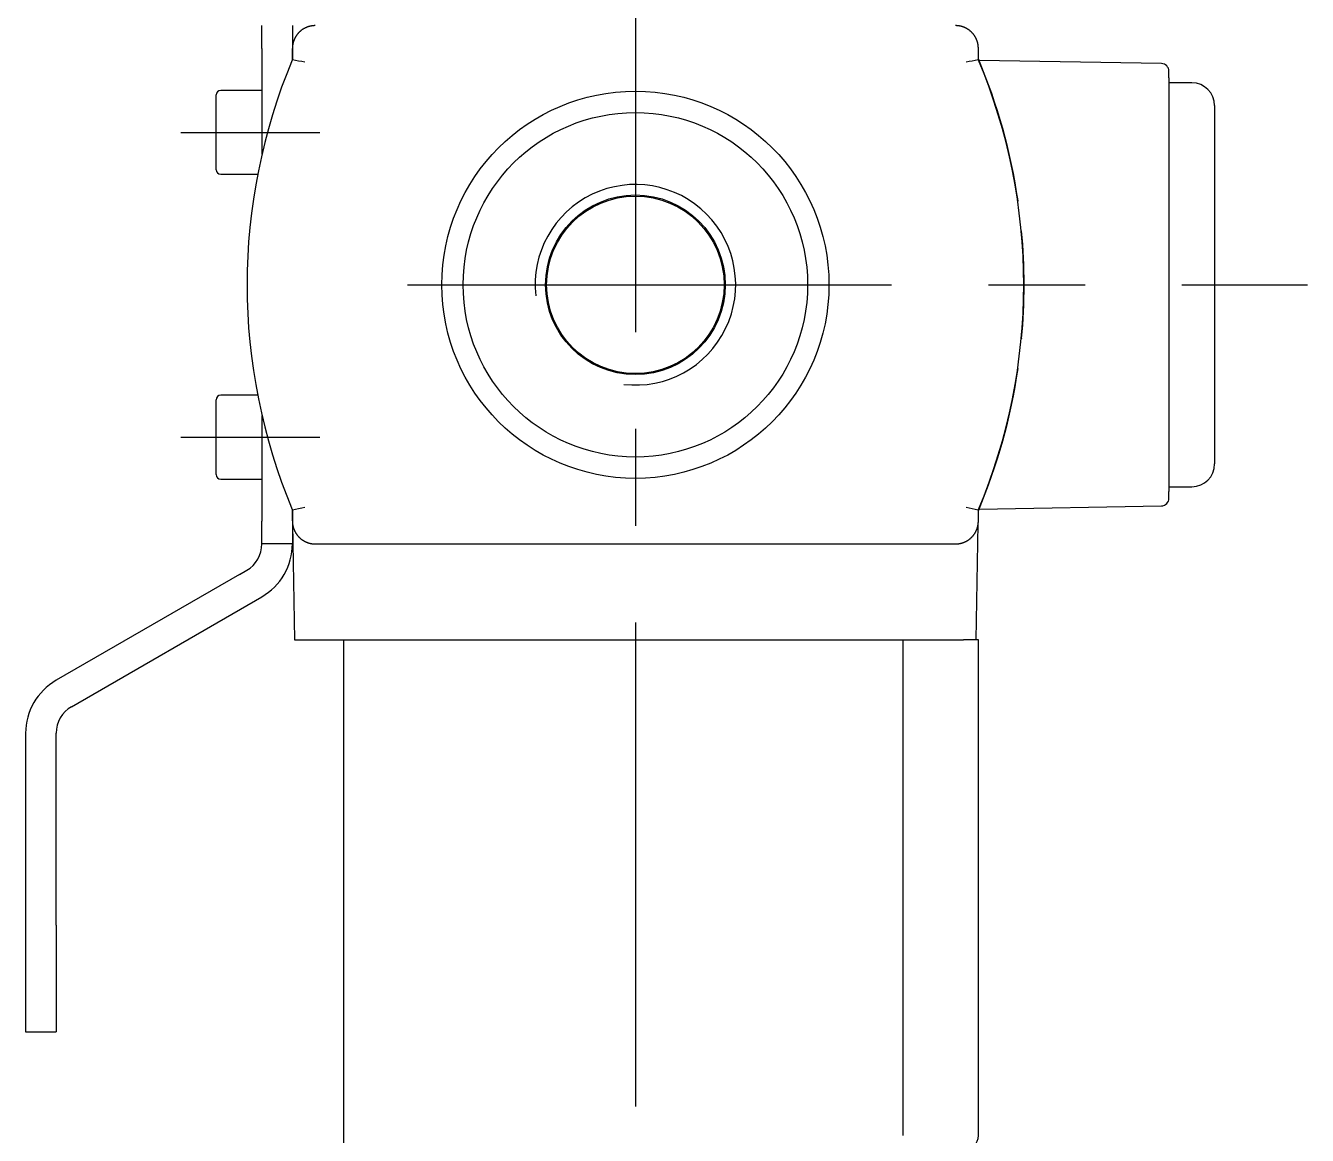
# Model space of a CAD drawing. Extents: x 55 to 320, y 62 to 485.
# Drawn here: x 235.6 to 319.7, y 244.1 to 316.9 of the extents above; entities that cross this region are included whole.
import ezdxf

# ---------------------------------------------------------------- set-up
doc = ezdxf.new("R2010")
doc.units = 0
doc.header["$MEASUREMENT"] = 0
doc.linetypes.add('CENTER', pattern=[50.8, 31.75, -6.35, 6.35, -6.35])
doc.layers.get('0').update_dxf_attribs({"linetype": 'CONTINUOUS'})
doc.layers.add('FR_QBM1_G14_40U', color=7, linetype='CONTINUOUS')

msp = doc.modelspace()

# ---------------------------------------------------------------- linework, layer by layer
at = {"linetype": 'CENTER'}
for p, q in [((275.628, 379.339), (275.628, 165.681)), ((245.807, 309.896), (254.925, 309.896)), ((260.683, 299.896), (319.71, 299.896)), ((245.807, 289.896), (254.925, 289.896))]:
    msp.add_line(p, q, dxfattribs=at)
at = {"color": 5}
msp.add_arc((275.628, 299.896), 6.579, 263.33442, 186.28586, dxfattribs=at)
at = {"layer": 'FR_QBM1_G14_40U', "color": 5, "linetype": 'Continuous'}
for p, q in [((251.128, 315.396), (251.128, 316.896)), ((253.128, 316.896), (253.128, 315.396)), ((251.128, 315.396), (251.128, 308.463)), ((253.128, 315.396), (253.128, 314.657)), ((253.139, 314.655), (253.139, 315.386)), ((298.117, 315.386), (298.117, 314.655)), ((298.128, 314.657), (298.128, 315.396)), ((253.128, 314.657), (253.139, 314.655)), ((298.117, 314.655), (298.128, 314.657)), ((310.137, 314.405), (298.171, 314.614)), ((310.628, 313.466), (310.628, 313.905)), ((310.628, 313.466), (310.628, 311.621)), ((312.128, 313.146), (310.628, 313.146)), ((248.128, 307.446), (248.128, 312.346)), ((251.128, 312.646), (248.428, 312.646)), ((310.628, 311.621), (310.628, 288.171)), ((313.628, 311.646), (313.628, 288.146)), ((248.428, 307.146), (250.848, 307.146)), ((250.848, 292.646), (248.428, 292.646)), ((248.128, 287.446), (248.128, 292.346)), ((251.128, 291.33), (251.128, 284.396)), ((310.628, 288.171), (310.628, 286.327)), ((248.428, 287.146), (251.128, 287.146)), ((310.628, 286.646), (312.128, 286.646)), ((310.628, 285.888), (310.628, 286.327)), ((253.139, 285.137), (253.128, 285.135)), ((253.128, 285.135), (253.128, 284.396)), ((253.139, 284.407), (253.139, 285.137)), ((298.128, 285.135), (298.117, 285.137)), ((298.117, 285.137), (298.117, 284.407)), ((298.128, 284.396), (298.128, 285.135)), ((298.171, 285.179), (310.137, 285.388)), ((251.128, 282.896), (251.128, 284.396)), ((253.128, 284.396), (253.128, 282.896)), ((253.14, 284.206), (253.273, 276.596)), ((297.983, 276.596), (298.116, 284.206)), ((253.128, 282.896), (251.128, 282.896)), ((254.628, 282.896), (296.628, 282.896)), ((249.664, 280.896), (237.628, 273.947)), ((249.664, 280.896), (250.128, 281.164)), ((238.628, 272.215), (251.128, 279.432)), ((253.273, 276.596), (254.263, 276.596)), ((254.263, 276.596), (257.377, 276.596)), ((256.478, 276.596), (256.478, 189.596)), ((257.377, 276.596), (258.935, 276.596)), ((258.935, 276.596), (269.049, 276.596)), ((269.049, 276.596), (282.207, 276.596)), ((282.207, 276.596), (292.321, 276.596)), ((292.321, 276.596), (293.879, 276.596)), ((293.202, 244.096), (293.202, 276.596)), ((293.879, 276.596), (296.497, 276.596)), ((296.497, 276.596), (297.161, 276.596)), ((298.128, 276.596), (297.161, 276.596)), ((298.128, 244.096), (298.128, 276.596)), ((235.628, 270.483), (235.628, 257.896)), ((237.628, 257.896), (237.628, 270.483)), ((235.628, 257.896), (235.628, 250.896)), ((237.628, 257.896), (237.628, 250.896)), ((235.628, 250.896), (237.628, 250.896))]:
    msp.add_line(p, q, dxfattribs=at)
for points in [[(254.628, 316.896, 0), (254.609, 316.896, 0), (254.591, 316.896, 0), (254.572, 316.895, 0), (254.554, 316.894, 0), (254.536, 316.893, 0), (254.517, 316.892, 0), (254.499, 316.891, 0), (254.481, 316.889, 0), (254.462, 316.887, 0), (254.444, 316.885, 0), (254.426, 316.883, 0), (254.408, 316.88, 0), (254.389, 316.877, 0), (254.371, 316.874, 0), (254.353, 316.871, 0), (254.335, 316.867, 0), (254.317, 316.864, 0), (254.299, 316.86, 0), (254.281, 316.856, 0), (254.263, 316.851, 0), (254.245, 316.847, 0), (254.228, 316.842, 0), (254.21, 316.837, 0), (254.192, 316.832, 0), (254.175, 316.826, 0), (254.157, 316.821, 0), (254.14, 316.815, 0), (254.122, 316.809, 0), (254.105, 316.802, 0), (254.088, 316.796, 0), (254.071, 316.789, 0), (254.054, 316.782, 0), (254.037, 316.775, 0), (254.02, 316.768, 0), (254.003, 316.76, 0), (253.986, 316.752, 0), (253.97, 316.744, 0), (253.953, 316.736, 0), (253.937, 316.728, 0), (253.921, 316.719, 0), (253.904, 316.71, 0), (253.888, 316.701, 0), (253.872, 316.692, 0), (253.857, 316.683, 0), (253.841, 316.673, 0), (253.825, 316.664, 0), (253.81, 316.654, 0), (253.794, 316.643, 0), (253.779, 316.633, 0), (253.764, 316.623, 0), (253.749, 316.612, 0), (253.734, 316.601, 0), (253.719, 316.59, 0), (253.705, 316.579, 0), (253.69, 316.567, 0), (253.676, 316.556, 0), (253.662, 316.544, 0), (253.648, 316.532, 0), (253.634, 316.52, 0), (253.62, 316.508, 0), (253.607, 316.495, 0), (253.593, 316.483, 0), (253.58, 316.47, 0), (253.567, 316.457, 0), (253.554, 316.444, 0), (253.541, 316.431, 0), (253.529, 316.417, 0), (253.516, 316.404, 0), (253.504, 316.39, 0), (253.492, 316.376, 0), (253.48, 316.362, 0), (253.468, 316.348, 0), (253.457, 316.334, 0), (253.445, 316.319, 0), (253.434, 316.305, 0), (253.423, 316.29, 0), (253.412, 316.275, 0), (253.401, 316.26, 0), (253.391, 316.245, 0), (253.381, 316.23, 0), (253.37, 316.214, 0), (253.36, 316.199, 0), (253.351, 316.183, 0), (253.341, 316.168, 0), (253.332, 316.152, 0), (253.323, 316.136, 0), (253.314, 316.12, 0), (253.305, 316.103, 0), (253.296, 316.087, 0), (253.288, 316.071, 0), (253.28, 316.054, 0), (253.272, 316.038, 0), (253.264, 316.021, 0), (253.256, 316.004, 0), (253.249, 315.987, 0), (253.242, 315.97, 0), (253.235, 315.953, 0), (253.228, 315.936, 0), (253.222, 315.919, 0), (253.215, 315.902, 0), (253.209, 315.884, 0), (253.204, 315.867, 0), (253.198, 315.849, 0), (253.192, 315.832, 0), (253.187, 315.814, 0), (253.182, 315.796, 0), (253.177, 315.779, 0), (253.173, 315.761, 0), (253.168, 315.743, 0), (253.164, 315.725, 0), (253.16, 315.707, 0), (253.157, 315.689, 0), (253.153, 315.671, 0), (253.15, 315.653, 0), (253.147, 315.635, 0), (253.144, 315.617, 0), (253.141, 315.598, 0), (253.139, 315.58, 0), (253.137, 315.562, 0), (253.135, 315.543, 0), (253.133, 315.525, 0), (253.132, 315.507, 0), (253.131, 315.488, 0), (253.13, 315.47, 0), (253.129, 315.452, 0), (253.128, 315.433, 0), (253.128, 315.415, 0), (253.128, 315.396, 0)], [(298.128, 315.396, 0), (298.128, 315.415, 0), (298.127, 315.433, 0), (298.127, 315.452, 0), (298.126, 315.47, 0), (298.125, 315.488, 0), (298.124, 315.507, 0), (298.122, 315.525, 0), (298.121, 315.543, 0), (298.119, 315.562, 0), (298.117, 315.58, 0), (298.114, 315.598, 0), (298.112, 315.617, 0), (298.109, 315.635, 0), (298.106, 315.653, 0), (298.102, 315.671, 0), (298.099, 315.689, 0), (298.095, 315.707, 0), (298.091, 315.725, 0), (298.087, 315.743, 0), (298.083, 315.761, 0), (298.078, 315.779, 0), (298.073, 315.796, 0), (298.068, 315.814, 0), (298.063, 315.832, 0), (298.058, 315.849, 0), (298.052, 315.867, 0), (298.046, 315.884, 0), (298.04, 315.902, 0), (298.034, 315.919, 0), (298.027, 315.936, 0), (298.021, 315.953, 0), (298.014, 315.97, 0), (298.007, 315.987, 0), (297.999, 316.004, 0), (297.992, 316.021, 0), (297.984, 316.038, 0), (297.976, 316.054, 0), (297.968, 316.071, 0), (297.959, 316.087, 0), (297.951, 316.103, 0), (297.942, 316.12, 0), (297.933, 316.136, 0), (297.924, 316.152, 0), (297.914, 316.168, 0), (297.905, 316.183, 0), (297.895, 316.199, 0), (297.885, 316.214, 0), (297.875, 316.23, 0), (297.865, 316.245, 0), (297.854, 316.26, 0), (297.844, 316.275, 0), (297.833, 316.29, 0), (297.822, 316.305, 0), (297.81, 316.319, 0), (297.799, 316.334, 0), (297.787, 316.348, 0), (297.776, 316.362, 0), (297.764, 316.376, 0), (297.752, 316.39, 0), (297.739, 316.404, 0), (297.727, 316.417, 0), (297.714, 316.431, 0), (297.702, 316.444, 0), (297.689, 316.457, 0), (297.675, 316.47, 0), (297.662, 316.483, 0), (297.649, 316.495, 0), (297.635, 316.508, 0), (297.622, 316.52, 0), (297.608, 316.532, 0), (297.594, 316.544, 0), (297.58, 316.556, 0), (297.565, 316.567, 0), (297.551, 316.579, 0), (297.536, 316.59, 0), (297.521, 316.601, 0), (297.507, 316.612, 0), (297.492, 316.623, 0), (297.477, 316.633, 0), (297.461, 316.643, 0), (297.446, 316.654, 0), (297.43, 316.664, 0), (297.415, 316.673, 0), (297.399, 316.683, 0), (297.383, 316.692, 0), (297.367, 316.701, 0), (297.351, 316.71, 0), (297.335, 316.719, 0), (297.319, 316.728, 0), (297.302, 316.736, 0), (297.286, 316.744, 0), (297.269, 316.752, 0), (297.253, 316.76, 0), (297.236, 316.768, 0), (297.219, 316.775, 0), (297.202, 316.782, 0), (297.185, 316.789, 0), (297.168, 316.796, 0), (297.151, 316.802, 0), (297.133, 316.809, 0), (297.116, 316.815, 0), (297.099, 316.821, 0), (297.081, 316.826, 0), (297.063, 316.832, 0), (297.046, 316.837, 0), (297.028, 316.842, 0), (297.01, 316.847, 0), (296.992, 316.851, 0), (296.975, 316.856, 0), (296.957, 316.86, 0), (296.939, 316.864, 0), (296.921, 316.867, 0), (296.903, 316.871, 0), (296.884, 316.874, 0), (296.866, 316.877, 0), (296.848, 316.88, 0), (296.83, 316.883, 0), (296.812, 316.885, 0), (296.793, 316.887, 0), (296.775, 316.889, 0), (296.757, 316.891, 0), (296.738, 316.892, 0), (296.72, 316.893, 0), (296.702, 316.894, 0), (296.683, 316.895, 0), (296.665, 316.896, 0), (296.646, 316.896, 0), (296.628, 316.896, 0)], [(253.128, 284.396, 0), (253.128, 284.378, 0), (253.128, 284.359, 0), (253.129, 284.341, 0), (253.13, 284.322, 0), (253.131, 284.304, 0), (253.132, 284.286, 0), (253.133, 284.267, 0), (253.135, 284.249, 0), (253.137, 284.231, 0), (253.139, 284.212, 0), (253.141, 284.194, 0), (253.144, 284.176, 0), (253.147, 284.158, 0), (253.15, 284.14, 0), (253.153, 284.121, 0), (253.157, 284.103, 0), (253.16, 284.085, 0), (253.164, 284.067, 0), (253.168, 284.049, 0), (253.173, 284.032, 0), (253.177, 284.014, 0), (253.182, 283.996, 0), (253.187, 283.978, 0), (253.192, 283.961, 0), (253.198, 283.943, 0), (253.204, 283.925, 0), (253.209, 283.908, 0), (253.215, 283.891, 0), (253.222, 283.873, 0), (253.228, 283.856, 0), (253.235, 283.839, 0), (253.242, 283.822, 0), (253.249, 283.805, 0), (253.256, 283.788, 0), (253.264, 283.771, 0), (253.272, 283.755, 0), (253.28, 283.738, 0), (253.288, 283.722, 0), (253.296, 283.705, 0), (253.305, 283.689, 0), (253.314, 283.673, 0), (253.323, 283.657, 0), (253.332, 283.641, 0), (253.341, 283.625, 0), (253.351, 283.609, 0), (253.36, 283.594, 0), (253.37, 283.578, 0), (253.381, 283.563, 0), (253.391, 283.547, 0), (253.401, 283.532, 0), (253.412, 283.517, 0), (253.423, 283.503, 0), (253.434, 283.488, 0), (253.445, 283.473, 0), (253.457, 283.459, 0), (253.468, 283.444, 0), (253.48, 283.43, 0), (253.492, 283.416, 0), (253.504, 283.402, 0), (253.516, 283.389, 0), (253.529, 283.375, 0), (253.541, 283.362, 0), (253.554, 283.349, 0), (253.567, 283.335, 0), (253.58, 283.323, 0), (253.593, 283.31, 0), (253.607, 283.297, 0), (253.62, 283.285, 0), (253.634, 283.272, 0), (253.648, 283.26, 0), (253.662, 283.248, 0), (253.676, 283.237, 0), (253.69, 283.225, 0), (253.705, 283.214, 0), (253.719, 283.202, 0), (253.734, 283.191, 0), (253.749, 283.18, 0), (253.764, 283.17, 0), (253.779, 283.159, 0), (253.794, 283.149, 0), (253.81, 283.139, 0), (253.825, 283.129, 0), (253.841, 283.119, 0), (253.857, 283.11, 0), (253.872, 283.1, 0), (253.888, 283.091, 0), (253.904, 283.082, 0), (253.921, 283.073, 0), (253.937, 283.065, 0), (253.953, 283.056, 0), (253.97, 283.048, 0), (253.986, 283.04, 0), (254.003, 283.032, 0), (254.02, 283.025, 0), (254.037, 283.018, 0), (254.054, 283.01, 0), (254.071, 283.003, 0), (254.088, 282.997, 0), (254.105, 282.99, 0), (254.122, 282.984, 0), (254.14, 282.978, 0), (254.157, 282.972, 0), (254.175, 282.966, 0), (254.192, 282.961, 0), (254.21, 282.956, 0), (254.228, 282.951, 0), (254.245, 282.946, 0), (254.263, 282.941, 0), (254.281, 282.937, 0), (254.299, 282.933, 0), (254.317, 282.929, 0), (254.335, 282.925, 0), (254.353, 282.922, 0), (254.371, 282.918, 0), (254.389, 282.915, 0), (254.408, 282.912, 0), (254.426, 282.91, 0), (254.444, 282.907, 0), (254.462, 282.905, 0), (254.481, 282.903, 0), (254.499, 282.902, 0), (254.517, 282.9, 0), (254.536, 282.899, 0), (254.554, 282.898, 0), (254.572, 282.897, 0), (254.591, 282.897, 0), (254.609, 282.896, 0), (254.628, 282.896, 0)], [(296.628, 282.896, 0), (296.646, 282.896, 0), (296.665, 282.897, 0), (296.683, 282.897, 0), (296.702, 282.898, 0), (296.72, 282.899, 0), (296.738, 282.9, 0), (296.757, 282.902, 0), (296.775, 282.903, 0), (296.793, 282.905, 0), (296.812, 282.907, 0), (296.83, 282.91, 0), (296.848, 282.912, 0), (296.866, 282.915, 0), (296.884, 282.918, 0), (296.903, 282.922, 0), (296.921, 282.925, 0), (296.939, 282.929, 0), (296.957, 282.933, 0), (296.975, 282.937, 0), (296.992, 282.941, 0), (297.01, 282.946, 0), (297.028, 282.951, 0), (297.046, 282.956, 0), (297.063, 282.961, 0), (297.081, 282.966, 0), (297.099, 282.972, 0), (297.116, 282.978, 0), (297.133, 282.984, 0), (297.151, 282.99, 0), (297.168, 282.997, 0), (297.185, 283.003, 0), (297.202, 283.01, 0), (297.219, 283.018, 0), (297.236, 283.025, 0), (297.253, 283.032, 0), (297.269, 283.04, 0), (297.286, 283.048, 0), (297.302, 283.056, 0), (297.319, 283.065, 0), (297.335, 283.073, 0), (297.351, 283.082, 0), (297.367, 283.091, 0), (297.383, 283.1, 0), (297.399, 283.11, 0), (297.415, 283.119, 0), (297.43, 283.129, 0), (297.446, 283.139, 0), (297.461, 283.149, 0), (297.477, 283.159, 0), (297.492, 283.17, 0), (297.507, 283.18, 0), (297.521, 283.191, 0), (297.536, 283.202, 0), (297.551, 283.214, 0), (297.565, 283.225, 0), (297.58, 283.237, 0), (297.594, 283.248, 0), (297.608, 283.26, 0), (297.622, 283.272, 0), (297.635, 283.285, 0), (297.649, 283.297, 0), (297.662, 283.31, 0), (297.675, 283.323, 0), (297.689, 283.335, 0), (297.702, 283.349, 0), (297.714, 283.362, 0), (297.727, 283.375, 0), (297.739, 283.389, 0), (297.752, 283.402, 0), (297.764, 283.416, 0), (297.776, 283.43, 0), (297.787, 283.444, 0), (297.799, 283.459, 0), (297.81, 283.473, 0), (297.822, 283.488, 0), (297.833, 283.503, 0), (297.844, 283.517, 0), (297.854, 283.532, 0), (297.865, 283.547, 0), (297.875, 283.563, 0), (297.885, 283.578, 0), (297.895, 283.594, 0), (297.905, 283.609, 0), (297.914, 283.625, 0), (297.924, 283.641, 0), (297.933, 283.657, 0), (297.942, 283.673, 0), (297.951, 283.689, 0), (297.959, 283.705, 0), (297.968, 283.722, 0), (297.976, 283.738, 0), (297.984, 283.755, 0), (297.992, 283.771, 0), (297.999, 283.788, 0), (298.007, 283.805, 0), (298.014, 283.822, 0), (298.021, 283.839, 0), (298.027, 283.856, 0), (298.034, 283.873, 0), (298.04, 283.891, 0), (298.046, 283.908, 0), (298.052, 283.925, 0), (298.058, 283.943, 0), (298.063, 283.961, 0), (298.068, 283.978, 0), (298.073, 283.996, 0), (298.078, 284.014, 0), (298.083, 284.032, 0), (298.087, 284.049, 0), (298.091, 284.067, 0), (298.095, 284.085, 0), (298.099, 284.103, 0), (298.102, 284.121, 0), (298.106, 284.14, 0), (298.109, 284.158, 0), (298.112, 284.176, 0), (298.114, 284.194, 0), (298.117, 284.212, 0), (298.119, 284.231, 0), (298.121, 284.249, 0), (298.122, 284.267, 0), (298.124, 284.286, 0), (298.125, 284.304, 0), (298.126, 284.322, 0), (298.127, 284.341, 0), (298.127, 284.359, 0), (298.128, 284.378, 0), (298.128, 284.396, 0)]]:
    msp.add_polyline3d(points, dxfattribs=at)
for radius in [12.7, 11.3, 5.893, 5.821]:
    msp.add_circle((275.628, 299.896), radius, dxfattribs=at)
for centre, radius, start, end in [((288.252, 299.896), 38.1, 157.24632, 202.75368), ((288.252, 299.896), 38.1, 157.20563, 157.24632), ((178.166, -57.217), 379.354, 78.47825, 78.60152), ((373.09, -57.218), 379.355, 101.39848, 101.52175), ((263.028, 299.896), 38.1, 8.30004, 22.88904), ((263.003, 299.896), 38.1, 22.75368, 22.79437), ((263.003, 299.896), 38.1, 337.24632, 22.75368), ((310.128, 313.905), 0.5, 0, 89), ((312.128, 311.646), 1.5, 0, 90), ((248.428, 312.346), 0.3, 90, 180), ((248.428, 307.446), 0.3, 180, 270), ((301.604, 304.503), 1.25, 134.42167, 135.80652), ((301.604, 304.503), 1.25, 237.80646, 239.19985), ((263.028, 299.896), 38.1, 354.67852, 5.32148), ((301.604, 295.289), 1.25, 120.80015, 122.19354), ((263.028, 299.896), 38.1, 337.104, 351.69996), ((301.604, 295.289), 1.25, 223.3609, 225.57833), ((248.428, 292.346), 0.3, 90, 180), ((312.128, 288.146), 1.5, 270, 0), ((248.428, 287.446), 0.3, 180, 270), ((310.128, 285.888), 0.5, 271, 0), ((288.252, 299.896), 38.1, 202.75368, 202.79437), ((178.166, 657.009), 379.354, 281.39848, 281.52175), ((373.09, 657.011), 379.355, 258.47825, 258.60152), ((263.003, 299.896), 38.1, 337.20563, 337.24632), ((249.128, 282.896), 2, 300, 0), ((249.128, 282.896), 4, 330, 0), ((249.128, 282.896), 4, 300, 330), ((239.628, 270.483), 4, 120, 180), ((239.628, 270.483), 2, 120, 180), ((297.128, 244.096), 1, 270, 0)]:
    msp.add_arc(centre, radius, start, end, dxfattribs=at)

doc.saveas('drawing.dxf')
